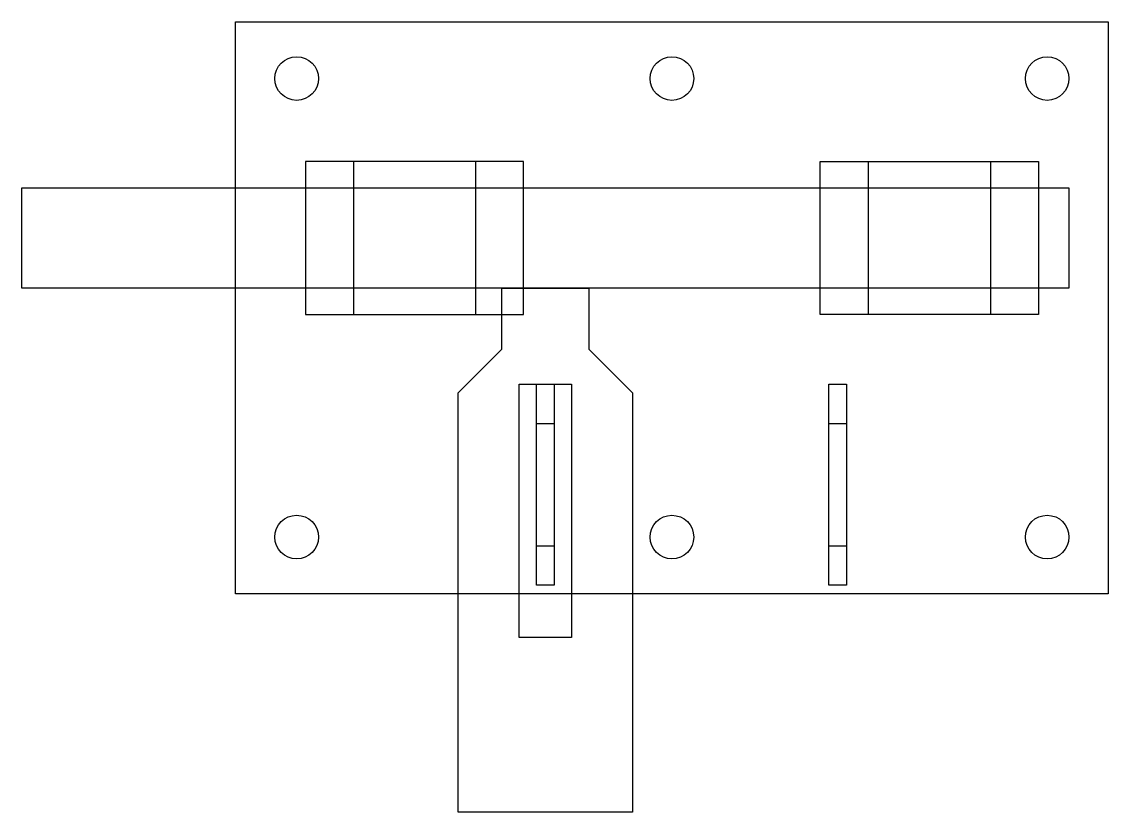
# Model space of a CAD drawing. Header units: millimetres. Extents: x 0 to 124, y 0 to 90.
import ezdxf

# ---------------------------------------------------------------- set-up
doc = ezdxf.new("R2010")
doc.units = ezdxf.units.MM

# ---------------------------------------------------------------- blocks, each defined once
blk = doc.blocks.new('A$C28B22AC6')
at = {"color": 1}
for p, q in [((50, 48), (55, 53)), ((70, 48), (65, 53))]:
    blk.add_line(p, q, dxfattribs=at)
for points in [[(0, 71.5), (120, 71.5), (120, 60), (0, 60)], [(57, 49), (63, 49), (63, 20), (57, 20)]]:
    blk.add_lwpolyline(points, close=True, dxfattribs=at)
for points in [[(55, 60), (65, 60)], [(55, 53), (55, 60), (65, 60), (65, 53)], [(70, 48), (70, 0), (50, 0), (50, 48)]]:
    blk.add_lwpolyline(points, dxfattribs=at)
blk = doc.blocks.new('SUS-304-1')
at = {"color": 1}
for p, q in [((13.5, 49.5), (13.5, 32)), ((27.5, 49.5), (27.5, 32)), ((72.5, 49.5), (72.5, 32)), ((86.5, 49.5), (86.5, 32)), ((34.5, 19.5), (36.5, 19.5)), ((68, 19.5), (70, 19.5)), ((34.5, 5.5), (36.5, 5.5)), ((68, 5.5), (70, 5.5))]:
    blk.add_line(p, q, dxfattribs=at)
for points in [[(0, 65.5), (100, 65.5), (100, 0), (0, 0)], [(33, 49.5), (8, 49.5), (8, 32), (33, 32)], [(67, 49.5), (92, 49.5), (92, 32), (67, 32)], [(34.5, 24), (36.5, 24), (36.5, 1), (34.5, 1)], [(68, 24), (70, 24), (70, 1), (68, 1)]]:
    blk.add_lwpolyline(points, close=True, dxfattribs=at)
for centre in [(7, 59), (50, 59), (93, 59), (7, 6.5), (50, 6.5), (93, 6.5)]:
    blk.add_circle(centre, 2.5, dxfattribs=at)
at = {"color": 2}
blk.add_blockref('A$C28B22AC6', (-24.5, -25), dxfattribs=at)

msp = doc.modelspace()

# ---------------------------------------------------------------- block references
msp.add_blockref('SUS-304-1', (24.5, 25))

doc.saveas('drawing.dxf')
